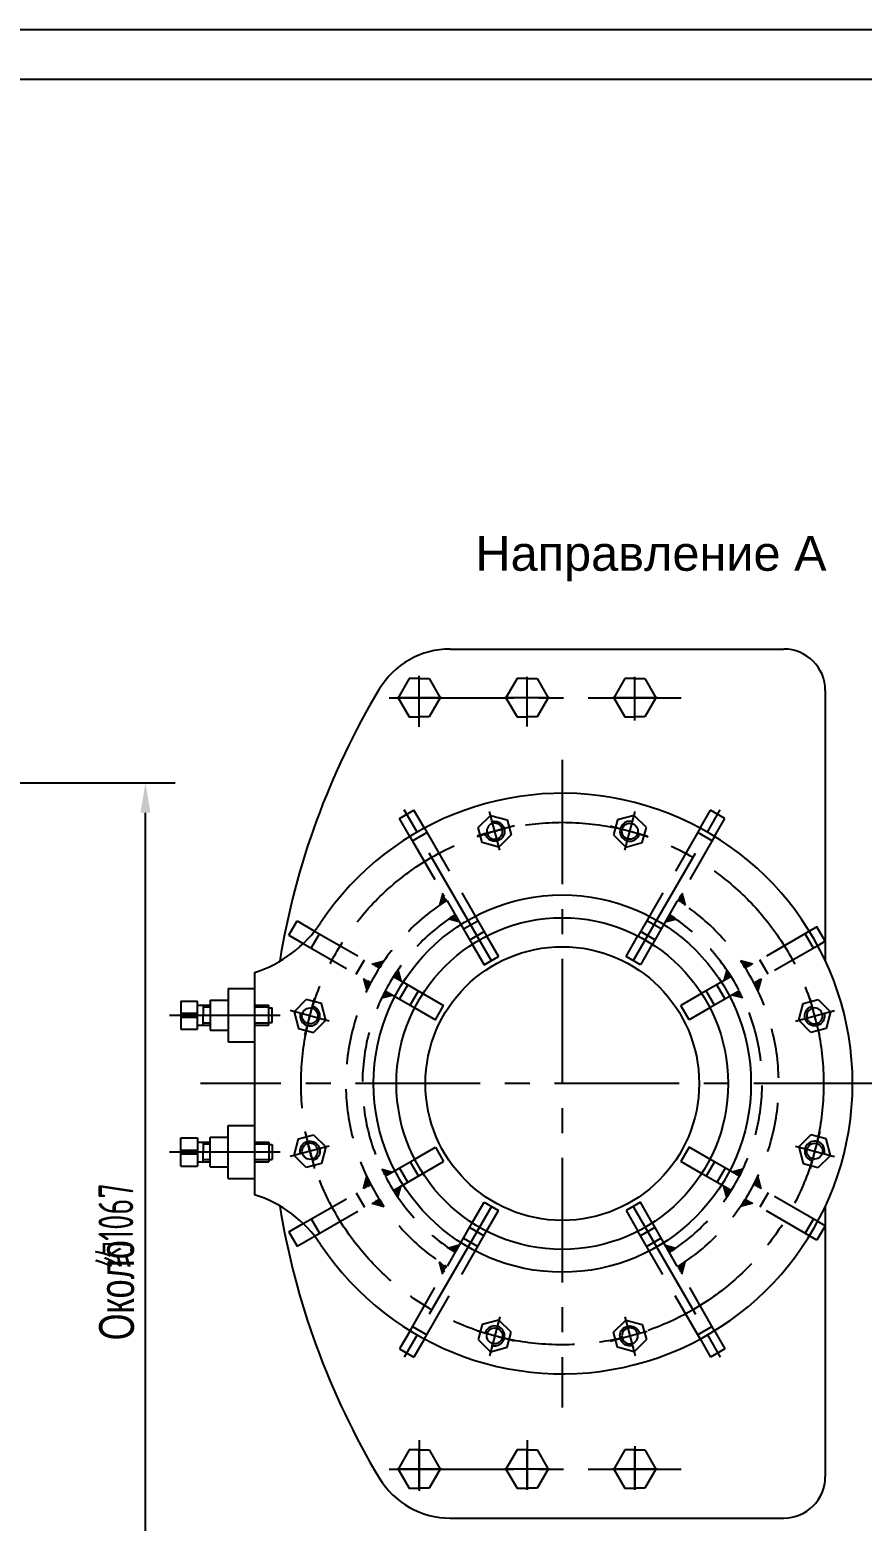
# Model space of a CAD drawing. Header units: millimetres. Extents: x -196 to 4844, y -195 to 3369.
# Drawn here: x 1349 to 2353, y 1571 to 3369 of the extents above; entities that cross this region are included whole.
import ezdxf

# ---------------------------------------------------------------- set-up
doc = ezdxf.new("R2010")
doc.units = ezdxf.units.MM
doc.header["$LTSCALE"] = 120
doc.linetypes.add('F', pattern=[0.75, 0.5, -0.25])
doc.linetypes.add('G', pattern=[2, 1.25, -0.25, 0.25, -0.25])
for name, color, linetype in [('01', 7, 'Continuous'), ('02', 1, 'Continuous'), ('04', 2, 'F'), ('05', 4, 'G'), ('08', 1, 'Continuous')]:
    doc.layers.add(name, color=color, linetype=linetype)
doc.styles.get("Standard").update_dxf_attribs({"font": 'isocp', "width": 0.707, "bigfont": 'intecad.shx'})
doc.dimstyles.new('INTE', dxfattribs={"dimscale": 12, "dimtxt": 3.5, "dimasz": 3, "dimexe": 3, "dimexo": 0, "dimgap": 1, "dimtad": 1, "dimdec": 3, "dimdsep": 46, "dimtxsty": 'Standard', "dimcen": 0, "dimclrd": 1, "dimclre": 1, "dimclrt": 3, "dimadec": 0, "dimazin": 0, "dimtfac": 1, "dimtdec": 3, "dimtmove": 0, "dimatfit": 0, "dimfxl": 0, "dimarcsym": 0})
pattern_1 = [(255, (2655.4465, 3780.5574), (1.5334072, -0.4108752), []), (345, (2655.4465, 3780.5574), (0.4108752, 1.5334072), [])]
pattern_2 = [(165, (3780.1158, 1832.573), (0.4108752, 1.5334072), []), (75, (3780.1158, 1832.573), (1.5334072, -0.4108752), [])]
pattern_3 = [(315, (575.5017, 3223.2378), (-1.122532, -1.122532), []), (225, (575.5017, 3223.2378), (-1.122532, 1.122532), [])]
pattern_4 = [(225, (3407.4883, 3223.2378), (1.122532, -1.122532), []), (315, (3407.4883, 3223.2378), (1.122532, 1.122532), [])]
pattern_5 = [(45, (575.5017, 973.8993), (-1.122532, 1.122532), []), (135, (575.5017, 973.8993), (-1.122532, -1.122532), [])]
pattern_6 = [(135, (3407.4883, 973.8993), (1.122532, 1.122532), []), (45, (3407.4883, 973.8993), (1.122532, -1.122532), [])]
pattern_7 = [(195, (3780.1158, 2364.564), (0.4108752, -1.5334072), []), (285, (3780.1158, 2364.564), (1.5334072, 0.4108752), [])]
pattern_8 = [(105, (2655.4465, 416.5797), (1.5334072, 0.4108752), []), (15, (2655.4465, 416.5797), (0.4108752, -1.5334072), [])]
pattern_9 = [(15, (202.8742, 1832.573), (-0.4108752, 1.5334072), []), (105, (202.8742, 1832.573), (-1.5334072, -0.4108752), [])]
pattern_10 = [(285, (1327.5434, 3780.5574), (-1.5334072, -0.4108752), []), (195, (1327.5434, 3780.5574), (-0.4108752, 1.5334072), [])]
pattern_11 = [(75, (1327.5434, 416.5797), (-1.5334072, 0.4108752), []), (165, (1327.5434, 416.5797), (-0.4108752, -1.5334072), [])]
pattern_12 = [(345, (202.8742, 2364.564), (-0.4108752, -1.5334072), []), (255, (202.8742, 2364.564), (-1.5334072, 0.4108752), [])]

# ---------------------------------------------------------------- blocks, each defined once
blk = doc.blocks.new('*U81')
at = {"layer": '01'}
for p, q in [((0, 19.8), (-18, 9.4)), ((18, 9.4), (0, 19.8)), ((-18, 9.4), (-18, -9.4)), ((18, -9.4), (18, 9.4)), ((-18, -9.4), (0, -19.8)), ((0, -19.8), (18, -9.4))]:
    blk.add_line(p, q, dxfattribs=at)
blk.add_circle((0, 0), 9.6, dxfattribs=at)
at = {"layer": '02'}
blk.add_arc((0, 0), 12, 265.215, 184.7805, dxfattribs=at)
at = {"layer": '05'}
for p, q in [((0, 23.8), (0, -24.8)), ((24.6, 0), (-21.6, 0))]:
    blk.add_line(p, q, dxfattribs=at)
blk = doc.blocks.new('*U85')
at = {"layer": '01'}
for p, q in [((0, 25.4), (-23, 12.1)), ((23, 12.1), (0, 25.4)), ((-23, 12.1), (-23, 0)), ((-23, -12.1), (-23, 0)), ((23, 0), (23, 12.1)), ((23, 0), (23, -12.1)), ((0, -25.4), (-23, -12.1)), ((23, -12.1), (0, -25.4))]:
    blk.add_line(p, q, dxfattribs=at)
at = {"layer": '05'}
for p, q in [((0, -27.2), (0, 26.8)), ((-24.9, 0), (24.3, 0))]:
    blk.add_line(p, q, dxfattribs=at)
blk = doc.blocks.new('*U86')
at = {"layer": '01'}
for p, q in [((0, 25.4), (-23, 12.1)), ((23, 12.1), (0, 25.4)), ((-23, 12.1), (-23, 0)), ((-23, -12.1), (-23, 0)), ((23, 0), (23, 12.1)), ((23, 0), (23, -12.1)), ((0, -25.4), (-23, -12.1)), ((23, -12.1), (0, -25.4))]:
    blk.add_line(p, q, dxfattribs=at)
at = {"layer": '05'}
for p, q in [((0, -27.2), (0, 26.8)), ((-24.9, 0), (24.3, 0))]:
    blk.add_line(p, q, dxfattribs=at)
blk = doc.blocks.new('*U87')
at = {"layer": '01'}
for p, q in [((0, 25.4), (-23, 12.1)), ((23, 12.1), (0, 25.4)), ((-23, 12.1), (-23, 0)), ((-23, -12.1), (-23, 0)), ((23, 0), (23, 12.1)), ((23, 0), (23, -12.1)), ((0, -25.4), (-23, -12.1)), ((23, -12.1), (0, -25.4))]:
    blk.add_line(p, q, dxfattribs=at)
at = {"layer": '05'}
for p, q in [((0, -27.2), (0, 26.8)), ((-24.9, 0), (24.3, 0))]:
    blk.add_line(p, q, dxfattribs=at)
blk = doc.blocks.new('*U90')
at = {"layer": '01'}
for p, q in [((0, 25.4), (-23, 12.1)), ((23, 12.1), (0, 25.4)), ((-23, 12.1), (-23, 0)), ((-23, -12.1), (-23, 0)), ((23, 0), (23, 12.1)), ((23, 0), (23, -12.1)), ((0, -25.4), (-23, -12.1)), ((23, -12.1), (0, -25.4))]:
    blk.add_line(p, q, dxfattribs=at)
at = {"layer": '05'}
for p, q in [((0, -27.2), (0, 26.8)), ((-24.9, 0), (24.3, 0))]:
    blk.add_line(p, q, dxfattribs=at)
blk = doc.blocks.new('*U89')
at = {"layer": '01'}
for p, q in [((0, 25.4), (-23, 12.1)), ((23, 12.1), (0, 25.4)), ((-23, 12.1), (-23, 0)), ((-23, -12.1), (-23, 0)), ((23, 0), (23, 12.1)), ((23, 0), (23, -12.1)), ((0, -25.4), (-23, -12.1)), ((23, -12.1), (0, -25.4))]:
    blk.add_line(p, q, dxfattribs=at)
at = {"layer": '05'}
for p, q in [((0, -27.2), (0, 26.8)), ((-24.9, 0), (24.3, 0))]:
    blk.add_line(p, q, dxfattribs=at)
blk = doc.blocks.new('*U88')
at = {"layer": '01'}
for p, q in [((0, 25.4), (-23, 12.1)), ((23, 12.1), (0, 25.4)), ((-23, 12.1), (-23, 0)), ((-23, -12.1), (-23, 0)), ((23, 0), (23, 12.1)), ((23, 0), (23, -12.1)), ((0, -25.4), (-23, -12.1)), ((23, -12.1), (0, -25.4))]:
    blk.add_line(p, q, dxfattribs=at)
at = {"layer": '05'}
for p, q in [((0, -27.2), (0, 26.8)), ((-24.9, 0), (24.3, 0))]:
    blk.add_line(p, q, dxfattribs=at)
blk = doc.blocks.new('*D93')
at = {"layer": '08', "color": 1, "lineweight": -2}
for p, q in [((1293.5, 2461.1), (1524.9, 2461.1)), ((1488.9, 1429.7), (1488.9, 2425.1)), ((1488.9, 1393.7), (1452.9, 1393.7))]:
    blk.add_line(p, q, dxfattribs=at)
at = {"layer": '08', "color": 1}
for points in [[(1482.9, 2425.1), (1494.9, 2425.1), (1488.9, 2461.1)], [(1482.9, 1429.7), (1494.9, 1429.7), (1488.9, 1393.7)]]:
    blk.add_solid(points, dxfattribs=at)
at = {"layer": 'Defpoints', "color": 0}
for p in [(1293.5, 2461.1), (1488.9, 2461.1), (1488.9, 1393.7)]:
    blk.add_point(p, dxfattribs=at)
at = {"layer": '08', "color": 3, "insert": (1453.2, 1927.4), "char_height": 42, "attachment_point": 5, "rotation": 90}
blk.add_mtext('约1067', dxfattribs=at)
blk = doc.blocks.new('*U109')
at = {"layer": '01'}
blk.add_lwpolyline([(415, 292), (25, 292)], dxfattribs=at)
at = {"layer": '02'}
blk.add_lwpolyline([(420, 297), (0, 297)], dxfattribs=at)

msp = doc.modelspace()

# ---------------------------------------------------------------- hatches: boundary and pattern name
at = {"layer": '04', "linetype": 'F'}
h = msp.add_hatch(dxfattribs=at)
h.set_pattern_fill('ANSI37', color=2, scale=0.5, style=0)
h.set_pattern_definition(pattern_5)
h.paths.add_polyline_path([(1852.4305, 2319.4352), (1847.3347, 2328.2614), (1843.3697, 2313.4636, -0.010395479)])
h = msp.add_hatch(dxfattribs=at)
h.set_pattern_fill('ANSI37', color=2, scale=0.5, style=0)
h.set_pattern_definition(pattern_6)
h.paths.add_polyline_path([(2130.5594, 2319.4352), (2135.6552, 2328.2614), (2139.6203, 2313.4636, 0.010395479)])
h = msp.add_hatch(dxfattribs=at)
h.set_pattern_fill('ANSI37', color=2, scale=0.5, style=0)
h.set_pattern_definition(pattern_5)
h.paths.add_polyline_path([(1867.3347, 2293.6204), (1862.4385, 2302.1009, 0.009594745), (1854.7243, 2296.9994)])
h = msp.add_hatch(dxfattribs=at)
h.set_pattern_fill('ANSI37', color=2, scale=0.5, style=0)
h.set_pattern_definition(pattern_6)
h.paths.add_polyline_path([(2115.6552, 2293.6204), (2120.5515, 2302.1009, -0.009594745), (2128.2656, 2296.9994)])
h = msp.add_hatch(dxfattribs=at)
h.set_pattern_fill('ANSI37', color=2, scale=0.5, angle=30, style=0)
h.set_pattern_definition(pattern_8)
h.paths.add_polyline_path([(1761.8021, 2242.7288), (1776.5999, 2246.6939, 0.010395479), (1770.6283, 2237.633)])
h = msp.add_hatch(dxfattribs=at)
h.set_pattern_fill('ANSI37', color=2, scale=0.5, angle=30, style=0)
h.set_pattern_definition(pattern_8)
h.paths.add_polyline_path([(1793.1736, 2235.4978), (1796.6229, 2222.625), (1787.9626, 2227.625, -0.009794684)])
h = msp.add_hatch(dxfattribs=at)
h.set_pattern_fill('ANSI37', color=2, scale=0.5, angle=30, style=0)
h.set_pattern_definition(pattern_11)
h.paths.add_polyline_path([(2189.8164, 2235.4978), (2186.3671, 2222.625), (2195.0274, 2227.625, 0.009794684)])
h = msp.add_hatch(dxfattribs=at)
h.set_pattern_fill('ANSI37', color=2, scale=0.5, angle=30, style=0)
h.set_pattern_definition(pattern_11)
h.paths.add_polyline_path([(2221.1879, 2242.7288), (2206.39, 2246.6939, -0.010395479), (2212.3616, 2237.633)])
h = msp.add_hatch(dxfattribs=at)
h.set_pattern_fill('ANSI37', color=2, scale=0.5, angle=30, style=0)
h.set_pattern_definition(pattern_7)
h.paths.add_polyline_path([(1751.8021, 2225.4083), (1755.7672, 2210.6105, -0.010395479), (1760.6283, 2220.3125)])
h = msp.add_hatch(dxfattribs=at)
h.set_pattern_fill('ANSI37', color=2, scale=0.5, angle=30, style=0)
h.set_pattern_definition(pattern_12)
h.paths.add_polyline_path([(2231.1879, 2225.4083), (2227.2228, 2210.6105, 0.010395479), (2222.3616, 2220.3125)])
h = msp.add_hatch(dxfattribs=at)
h.set_pattern_fill('ANSI37', color=2, scale=0.5, angle=30, style=0)
h.set_pattern_definition(pattern_7)
h.paths.add_polyline_path([(1773.75, 2201.8553), (1786.6229, 2205.3045), (1777.9626, 2210.3045, 0.009794684)])
h = msp.add_hatch(dxfattribs=at)
h.set_pattern_fill('ANSI37', color=2, scale=0.5, angle=30, style=0)
h.set_pattern_definition(pattern_12)
h.paths.add_polyline_path([(2209.2399, 2201.8553), (2196.3671, 2205.3045), (2205.0274, 2210.3045, -0.009794684)])
h = msp.add_hatch(dxfattribs=at)
h.set_pattern_fill('ANSI37', color=2, scale=0.5, angle=30, style=0)
h.set_pattern_definition(pattern_2)
h.paths.add_polyline_path([(1751.8021, 1971.7288), (1755.7672, 1986.5266, 0.010395479), (1760.6283, 1976.8246)])
h = msp.add_hatch(dxfattribs=at)
h.set_pattern_fill('ANSI37', color=2, scale=0.5, angle=30, style=0)
h.set_pattern_definition(pattern_2)
h.paths.add_polyline_path([(1773.75, 1995.2818), (1786.6229, 1991.8326), (1777.9626, 1986.8326, -0.009794684)])
h = msp.add_hatch(dxfattribs=at)
h.set_pattern_fill('ANSI37', color=2, scale=0.5, angle=30, style=0)
h.set_pattern_definition(pattern_9)
h.paths.add_polyline_path([(2209.2399, 1995.2818), (2196.3671, 1991.8326), (2205.0274, 1986.8326, 0.009794684)])
h = msp.add_hatch(dxfattribs=at)
h.set_pattern_fill('ANSI37', color=2, scale=0.5, angle=30, style=0)
h.set_pattern_definition(pattern_9)
h.paths.add_polyline_path([(2231.1879, 1971.7288), (2227.2228, 1986.5266, -0.010395479), (2222.3616, 1976.8246)])
h = msp.add_hatch(dxfattribs=at)
h.set_pattern_fill('ANSI37', color=2, scale=0.5, angle=30, style=0)
h.set_pattern_definition(pattern_1)
h.paths.add_polyline_path([(1793.1736, 1961.6393), (1796.6229, 1974.5121), (1787.9626, 1969.5121, 0.009794684)])
h = msp.add_hatch(dxfattribs=at)
h.set_pattern_fill('ANSI37', color=2, scale=0.5, angle=30, style=0)
h.set_pattern_definition(pattern_10)
h.paths.add_polyline_path([(2189.8164, 1961.6393), (2186.3671, 1974.5121), (2195.0274, 1969.5121, -0.009794684)])
h = msp.add_hatch(dxfattribs=at)
h.set_pattern_fill('ANSI37', color=2, scale=0.5, angle=30, style=0)
h.set_pattern_definition(pattern_1)
h.paths.add_polyline_path([(1761.8021, 1954.4083), (1776.5999, 1950.4432, -0.010395479), (1770.6283, 1959.5041)])
h = msp.add_hatch(dxfattribs=at)
h.set_pattern_fill('ANSI37', color=2, scale=0.5, angle=30, style=0)
h.set_pattern_definition(pattern_10)
h.paths.add_polyline_path([(2221.1879, 1954.4083), (2206.39, 1950.4432, 0.010395479), (2212.3616, 1959.5041)])
h = msp.add_hatch(dxfattribs=at)
h.set_pattern_fill('ANSI37', color=2, scale=0.5, style=0)
h.set_pattern_definition(pattern_3)
h.paths.add_polyline_path([(1867.3347, 1903.5167), (1862.4385, 1895.0362, -0.009594745), (1854.7243, 1900.1377)])
h = msp.add_hatch(dxfattribs=at)
h.set_pattern_fill('ANSI37', color=2, scale=0.5, style=0)
h.set_pattern_definition(pattern_4)
h.paths.add_polyline_path([(2115.6552, 1903.5167), (2120.5515, 1895.0362, 0.009594745), (2128.2656, 1900.1377)])
h = msp.add_hatch(dxfattribs=at)
h.set_pattern_fill('ANSI37', color=2, scale=0.5, style=0)
h.set_pattern_definition(pattern_3)
h.paths.add_polyline_path([(1852.4305, 1877.7019), (1847.3347, 1868.8757), (1843.3697, 1883.6735, 0.010395479)])
h = msp.add_hatch(dxfattribs=at)
h.set_pattern_fill('ANSI37', color=2, scale=0.5, style=0)
h.set_pattern_definition(pattern_4)
h.paths.add_polyline_path([(2130.5594, 1877.7019), (2135.6552, 1868.8757), (2139.6203, 1883.6735, -0.010395479)])

# ---------------------------------------------------------------- linework, layer by layer
at = {"layer": '01', "color": 7, "linetype": 'Continuous'}
for p, q in [((1856.4541, 2622.5686), (2258.5736, 2622.5686)), ((2308.5736, 2572.5686), (2308.5736, 2246.7615)), ((1795.3347, 2418.3281), (1812.6552, 2428.3281)), ((1825.1552, 2406.6774), (1812.6552, 2428.3281)), ((2157.8347, 2406.6774), (2170.3347, 2428.3281)), ((2187.6552, 2418.3281), (2170.3347, 2428.3281)), ((1807.8347, 2396.6774), (1795.3347, 2418.3281)), ((2175.1552, 2396.6774), (2187.6552, 2418.3281)), ((1661.7355, 2277.4083), (1671.7355, 2294.7288)), ((2308.5736, 2270.087), (2298.5736, 2287.4075)), ((1897.3347, 2241.6589), (1914.6552, 2251.6589)), ((2085.6552, 2241.6589), (2068.3347, 2251.6589)), ((1620.495, 2232.5592), (1620.495, 2098.5686)), ((1588.495, 2213.0686), (1588.495, 2149.0686)), ((1588.495, 2213.0686), (1620.495, 2213.0686)), ((1838.4046, 2175.4083), (1848.4046, 2192.7288)), ((2144.5853, 2175.4083), (2134.5853, 2192.7288)), ((1588.495, 2149.0686), (1620.495, 2149.0686)), ((1620.495, 2098.5686), (1620.495, 1964.5779)), ((1588.495, 2048.0686), (1620.495, 2048.0686)), ((1588.495, 1984.0686), (1588.495, 2048.0686)), ((1838.4046, 2021.7288), (1848.4046, 2004.4083)), ((2144.5853, 2021.7288), (2134.5853, 2004.4083)), ((1588.495, 1984.0686), (1620.495, 1984.0686)), ((1897.3347, 1955.4782), (1914.6552, 1945.4782)), ((2085.6552, 1955.4782), (2068.3347, 1945.4782)), ((2308.5736, 1950.3756), (2308.5736, 1624.5686)), ((2308.5736, 1927.0501), (2298.5736, 1909.7296)), ((1661.7355, 1919.7288), (1671.7355, 1902.4083)), ((1807.9062, 1800.5834), (1795.3347, 1778.809)), ((2175.0838, 1800.5834), (2187.6552, 1778.809)), ((1825.2267, 1790.5834), (1812.6552, 1768.809)), ((2157.7633, 1790.5834), (2170.3347, 1768.809)), ((1795.3347, 1778.809), (1812.6552, 1768.809)), ((2187.6552, 1778.809), (2170.3347, 1768.809)), ((1856.4541, 1574.5686), (2258.5736, 1574.5686))]:
    msp.add_line(p, q, dxfattribs=at)
at = {"layer": '01'}
for p, q in [((1671.7355, 2294.7288), (1692.8864, 2282.5173)), ((2298.5736, 2287.4075), (2289.4801, 2282.1574)), ((2298.5736, 2287.4075), (2289.4801, 2282.1574)), ((1661.7355, 2277.4083), (1679.1248, 2267.3685)), ((1882.9598, 2266.557), (1897.3347, 2241.6589)), ((1900.2803, 2276.557), (1914.6552, 2251.6589)), ((2068.3347, 2251.6589), (2082.7096, 2276.557)), ((2100.0302, 2266.557), (2085.6552, 2241.6589)), ((2308.5736, 2270.087), (2299.4801, 2264.8369)), ((1531.495, 2198.0686), (1531.495, 2164.0686)), ((1531.495, 2198.0686), (1551.495, 2198.0686)), ((1551.495, 2164.0686), (1551.495, 2198.0686)), ((1566.995, 2199.0686), (1566.995, 2163.0686)), ((1566.995, 2199.0686), (1588.495, 2199.0686)), ((1823.5065, 2207.1037), (1848.4046, 2192.7288)), ((2159.4834, 2207.1037), (2134.5853, 2192.7288)), ((1531.495, 2183.3087), (1551.495, 2183.3087)), ((1531.495, 2178.8284), (1551.495, 2178.8284)), ((1551.495, 2193.0686), (1566.995, 2193.0686)), ((1558.495, 2193.0686), (1558.495, 2181.0686)), ((1558.495, 2169.0686), (1558.495, 2181.0686)), ((1566.995, 2181.0686), (1588.495, 2181.0686)), ((1620.495, 2193.0686), (1637.495, 2193.0686)), ((1637.495, 2169.0686), (1637.495, 2193.0686)), ((1637.495, 2190.0686), (1641.495, 2190.0686)), ((1641.495, 2172.0686), (1641.495, 2190.0686)), ((1813.5065, 2189.7832), (1838.4046, 2175.4083)), ((2169.4834, 2189.7832), (2144.5853, 2175.4083)), ((1531.495, 2164.0686), (1551.495, 2164.0686)), ((1551.495, 2169.0686), (1566.995, 2169.0686)), ((1566.995, 2163.0686), (1588.495, 2163.0686)), ((1620.495, 2169.0686), (1637.495, 2169.0686)), ((1637.495, 2172.0686), (1641.495, 2172.0686)), ((1531.495, 1999.0686), (1531.495, 2033.0686)), ((1531.495, 2033.0686), (1551.495, 2033.0686)), ((1551.495, 2033.0686), (1551.495, 1999.0686)), ((1566.995, 1998.0686), (1566.995, 2034.0686)), ((1566.995, 2034.0686), (1588.495, 2034.0686)), ((1531.495, 2018.3087), (1551.495, 2018.3087)), ((1551.495, 2028.0686), (1566.995, 2028.0686)), ((1558.495, 2028.0686), (1558.495, 2016.0686)), ((1558.495, 2004.0686), (1558.495, 2016.0686)), ((1566.995, 2016.0686), (1588.495, 2016.0686)), ((1620.495, 2028.0686), (1637.495, 2028.0686)), ((1637.495, 2028.0686), (1637.495, 2004.0686)), ((1637.495, 2025.0686), (1641.495, 2025.0686)), ((1641.495, 2025.0686), (1641.495, 2007.0686)), ((1813.5065, 2007.3539), (1838.4046, 2021.7288)), ((2169.4834, 2007.3539), (2144.5853, 2021.7288)), ((1531.495, 2013.8284), (1551.495, 2013.8284)), ((1531.495, 1999.0686), (1551.495, 1999.0686)), ((1551.495, 2004.0686), (1566.995, 2004.0686)), ((1566.995, 1998.0686), (1588.495, 1998.0686)), ((1620.495, 2004.0686), (1637.495, 2004.0686)), ((1637.495, 2007.0686), (1641.495, 2007.0686)), ((1823.5065, 1990.0334), (1848.4046, 2004.4083)), ((2159.4834, 1990.0334), (2134.5853, 2004.4083)), ((1882.9598, 1930.5801), (1897.3347, 1955.4782)), ((1900.2803, 1920.5801), (1914.6552, 1945.4782)), ((2068.3347, 1945.4782), (2082.7096, 1920.5801)), ((2100.0302, 1930.5801), (2085.6552, 1955.4782)), ((1661.7355, 1919.7288), (1679.1248, 1929.7686)), ((2308.5736, 1927.0501), (2299.4801, 1932.3002)), ((1671.7355, 1902.4083), (1692.8864, 1914.6198)), ((2298.5736, 1909.7296), (2289.4801, 1914.9797))]:
    msp.add_line(p, q, dxfattribs=at)
at = {"layer": '01', "color": 7, "linetype": 'Continuous'}
for radius in [227.5, 200, 165]:
    msp.add_circle((1991.495, 2098.5686), radius, dxfattribs=at)
for centre, radius, start, end in [((1856.4541, 2522.5686), 100, 90, 149.0317431), ((2258.5736, 2572.5686), 50, 0, 90), ((2562.995, 2098.5686), 924, 149.0317431, 170.8180237), ((1991.495, 2098.5686), 350, 213.6418649, 146.3581351), ((2562.995, 2098.5686), 924, 189.1819763, 210.9682569), ((1856.4541, 1674.5686), 100, 210.9682569, 270), ((2258.5736, 1624.5686), 50, 270, 0)]:
    msp.add_arc(centre, radius, start, end, dxfattribs=at)
at = {"layer": '01'}
for centre, start, end in [((1575.2366, 2375.5686), 287.5610732, 326.3581351), ((1575.2366, 1821.5686), 33.6418649, 72.4389268)]:
    msp.add_arc(centre, 150, start, end, dxfattribs=at)
at = {"layer": '02', "color": 1, "linetype": 'Continuous'}
for p, q in [((1566.995, 2190.6686), (1558.495, 2190.6686)), ((1566.995, 2171.4686), (1558.495, 2171.4686)), ((1566.995, 2025.6686), (1558.495, 2025.6686)), ((1566.995, 2006.4686), (1558.495, 2006.4686))]:
    msp.add_line(p, q, dxfattribs=at)
at = {"layer": '02'}
for p, q in [((1637.495, 2190.6686), (1620.495, 2190.6686)), ((1637.495, 2171.4686), (1620.495, 2171.4686)), ((1637.495, 2025.6686), (1620.495, 2025.6686)), ((1637.495, 2006.4686), (1620.495, 2006.4686))]:
    msp.add_line(p, q, dxfattribs=at)
at = {"layer": '04', "color": 2, "linetype": 'F'}
for p, q in [((1807.8347, 2396.6774), (1882.9598, 2266.557)), ((1810.8347, 2391.3491), (1828.1552, 2401.3491)), ((1825.1552, 2406.6774), (1900.2803, 2276.557)), ((2157.8347, 2406.6774), (2082.7096, 2276.557)), ((2175.1552, 2396.6774), (2100.0302, 2266.557)), ((2172.1552, 2391.3491), (2154.8347, 2401.3491)), ((1847.3347, 2328.2614), (1843.3697, 2313.4636)), ((2135.6552, 2328.2614), (2139.6203, 2313.4636)), ((1867.3347, 2293.6204), (1854.7243, 2296.9994)), ((2115.6552, 2293.6204), (2128.2656, 2296.9994)), ((1679.1248, 2267.3685), (1760.6283, 2220.3125)), ((1688.6483, 2261.7938), (1698.6483, 2279.1144)), ((1692.8864, 2282.5173), (1770.4623, 2237.7288)), ((1879.8347, 2271.9698), (1897.1552, 2281.9698)), ((2103.1552, 2271.9698), (2085.8347, 2281.9698)), ((2289.4801, 2282.1574), (2212.5276, 2237.7288)), ((2294.3416, 2261.7938), (2284.3416, 2279.1144)), ((2299.4801, 2264.8369), (2222.3616, 2220.3125)), ((1743.1418, 2230.4083), (1753.1418, 2247.7288)), ((1761.8021, 2242.7288), (1776.5999, 2246.6939)), ((1793.1736, 2235.4978), (1796.6229, 2222.625)), ((2189.8164, 2235.4978), (2186.3671, 2222.625)), ((2221.1879, 2242.7288), (2206.39, 2246.6939)), ((2239.8481, 2230.4083), (2229.8481, 2247.7288)), ((1751.8021, 2225.4083), (1755.7672, 2210.6105)), ((1787.9626, 2227.625), (1823.5065, 2207.1037)), ((2195.0274, 2227.625), (2159.4834, 2207.1037)), ((2231.1879, 2225.4083), (2227.2228, 2210.6105)), ((1773.75, 2201.8553), (1786.6229, 2205.3045)), ((1777.9626, 2210.3045), (1813.5065, 2189.7832)), ((2205.0274, 2210.3045), (2169.4834, 2189.7832)), ((2209.2399, 2201.8553), (2196.3671, 2205.3045)), ((1777.9626, 1986.8326), (1813.5065, 2007.3539)), ((2205.0274, 1986.8326), (2169.4834, 2007.3539)), ((1751.8021, 1971.7288), (1755.7672, 1986.5266)), ((1773.75, 1995.2818), (1786.6229, 1991.8326)), ((1787.9626, 1969.5121), (1823.5065, 1990.0334)), ((2195.0274, 1969.5121), (2159.4834, 1990.0334)), ((2209.2399, 1995.2818), (2196.3671, 1991.8326)), ((2231.1879, 1971.7288), (2227.2228, 1986.5266)), ((1679.1248, 1929.7686), (1760.6283, 1976.8246)), ((1743.1418, 1966.7288), (1753.1418, 1949.4083)), ((1793.1736, 1961.6393), (1796.6229, 1974.5121)), ((2189.8164, 1961.6393), (2186.3671, 1974.5121)), ((2299.4801, 1932.3002), (2222.3616, 1976.8246)), ((2239.8481, 1966.7288), (2229.8481, 1949.4083)), ((1692.8864, 1914.6198), (1770.4623, 1959.4083)), ((1761.8021, 1954.4083), (1776.5999, 1950.4432)), ((2221.1879, 1954.4083), (2206.39, 1950.4432)), ((2289.4801, 1914.9797), (2212.5276, 1959.4083)), ((1688.6483, 1935.3433), (1698.6483, 1918.0227)), ((1807.9062, 1800.5834), (1882.9598, 1930.5801)), ((1879.8347, 1925.1673), (1897.1552, 1915.1673)), ((2103.1552, 1925.1673), (2085.8347, 1915.1673)), ((2175.0838, 1800.5834), (2100.0302, 1930.5801)), ((2294.3416, 1935.3433), (2284.3416, 1918.0227)), ((1825.2267, 1790.5834), (1900.2803, 1920.5801)), ((2157.7633, 1790.5834), (2082.7096, 1920.5801)), ((1867.3347, 1903.5167), (1854.7243, 1900.1377)), ((2115.6552, 1903.5167), (2128.2656, 1900.1377)), ((1847.3347, 1868.8757), (1843.3697, 1883.6735)), ((2135.6552, 1868.8757), (2139.6203, 1883.6735)), ((1810.8347, 1805.788), (1828.1552, 1795.788)), ((2172.1552, 1805.788), (2154.8347, 1795.788))]:
    msp.add_line(p, q, dxfattribs=at)
at = {"layer": '04'}
for p, q in [((1872.3347, 2284.9602), (1889.6552, 2294.9602)), ((2110.6552, 2284.9602), (2093.3347, 2294.9602)), ((1795.1034, 2200.4083), (1805.1034, 2217.7288)), ((2187.8866, 2200.4083), (2177.8866, 2217.7288)), ((1808.0937, 2192.9083), (1818.0937, 2210.2288)), ((2174.8962, 2192.9083), (2164.8962, 2210.2288)), ((1795.1034, 1996.7288), (1805.1034, 1979.4083)), ((1808.0937, 2004.2288), (1818.0937, 1986.9083)), ((2174.8962, 2004.2288), (2164.8962, 1986.9083)), ((2187.8866, 1996.7288), (2177.8866, 1979.4083)), ((1872.3347, 1912.1769), (1889.6552, 1902.1769)), ((2110.6552, 1912.1769), (2093.3347, 1902.1769))]:
    msp.add_line(p, q, dxfattribs=at)
at = {"layer": '04', "color": 2, "linetype": 'F'}
for radius, start, end in [(261, 122.195778, 237.804222), (241, 122.378101, 237.621899), (241, 302.378101, 57.621899), (261, 302.195778, 57.804222)]:
    msp.add_arc((1991.495, 2098.5686), radius, start, end, dxfattribs=at)
at = {"layer": '05'}
for p, q in [((1818.995, 2528.8452), (1818.995, 2590.0871)), ((1948.995, 2528.9258), (1948.995, 2589.0245)), ((2078.995, 2536.392), (2078.995, 2589.0245)), ((1782.8681, 2563.8097), (2134.644, 2563.8097)), ((1991.495, 2488.8442), (1991.495, 1708.0286)), ((1818.995, 1668.7743), (1818.995, 1607.5324)), ((1948.995, 1668.6936), (1948.995, 1608.595)), ((2078.995, 1661.2274), (2078.995, 1608.595)), ((1782.8681, 1633.8097), (2134.644, 1633.8097))]:
    msp.add_line(p, q, dxfattribs=at)
at = {"layer": '05', "color": 4, "linetype": 'G'}
for p, q in [((1905.995, 2246.6589), (1793.495, 2441.5146)), ((2076.995, 2246.6589), (2189.495, 2441.5146)), ((1517.874, 2181.0686), (1651.3571, 2181.0686)), ((2372.2841, 2098.5686), (1555.3135, 2098.5686)), ((1517.874, 2016.0686), (1651.3571, 2016.0686)), ((1905.995, 1950.4782), (1793.495, 1755.6225)), ((2076.995, 1950.4782), (2189.495, 1755.6225))]:
    msp.add_line(p, q, dxfattribs=at)
msp.add_circle((1991.495, 2098.5686), 315, dxfattribs=at)

# ---------------------------------------------------------------- block references
at = {"layer": '01', "xscale": 12, "yscale": 12, "zscale": 12}
msp.add_blockref('*U109', (-196.0944, -194.8303), dxfattribs=at)
at = {"layer": '01', "rotation": 90}
for name, p in [('*U85', (1818.995, 2563.8097)), ('*U86', (1948.995, 2563.8097)), ('*U87', (2078.995, 2563.8097)), ('*U88', (1818.995, 1633.8097)), ('*U89', (1948.995, 1633.8097)), ('*U90', (2078.995, 1633.8097))]:
    msp.add_blockref(name, p, dxfattribs=at)
at = {"layer": '02', "xscale": -1}
for p, rotation in [((1909.967, 2402.8352), 194.9999999999945), ((2295.7616, 2180.0965), 104.9999999999945), ((1687.2283, 2017.0406), 284.9999999999944), ((2073.023, 1794.3019), 14.99999999999451)]:
    msp.add_blockref('*U81', p, dxfattribs=dict(at, rotation=rotation))
at = {"layer": '02'}
for p, rotation in [((2073.023, 2402.8352), 165.0000000000055), ((1687.2283, 2180.0965), 255.0000000000056), ((2295.7616, 2017.0406), 75.00000000000556), ((1909.967, 1794.3019), 345.0000000000056)]:
    msp.add_blockref('*U81', p, dxfattribs=dict(at, rotation=rotation))

# ---------------------------------------------------------------- texts
at = {"layer": '01', "insert": (1886.8339, 2758.9063), "char_height": 42, "attachment_point": 1}
msp.add_mtext('{\\fArial|b0|i0|c204|p34;\\W1;\\C3;Направление А}', dxfattribs=at)
at = {"layer": '01', "insert": (1433.0189, 1789.0275), "char_height": 42, "attachment_point": 1, "rotation": 90}
msp.add_mtext('{\\fArial|b0|i0|c204|p34;Около}', dxfattribs=at)

# ---------------------------------------------------------------- dimensions: what is measured, and where the dimension line sits
at = {"layer": '08'}
dim = msp.add_linear_dim(base=(1488.9189, 2461.1227), p1=(1488.9189, 1393.7393), p2=(1293.4647, 2461.1227), angle=90, text='\\M+5D4BC1067', dimstyle='INTE', dxfattribs=at)
dim.commit()
dim.dimension.update_dxf_attribs({"geometry": '*D93', "text_midpoint": (1453.1966, 1927.431)})

doc.saveas('drawing.dxf')
